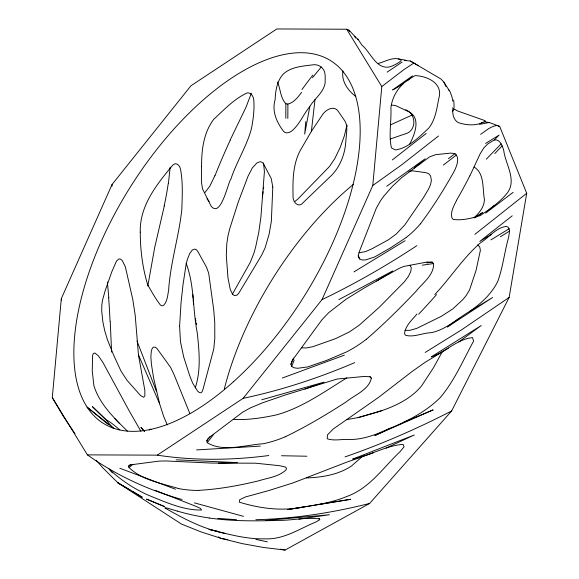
<?xml version="1.0" encoding="UTF-8"?>
<svg xmlns="http://www.w3.org/2000/svg" width="579" height="579" viewBox="0 0 579 579"><rect width="100%" height="100%" fill="white"/><g stroke="black" fill="none" stroke-linecap="round" stroke-linejoin="round"><path stroke-width="0.87" d="M285.809 118.275L285.852 103.728C280.446 98.177 280.511 89.036 277.544 82.037M301.616 92.358C297.946 97.04 294.052 102.664 287.901 104.054L287.821 118.478M452.749 109.33C452.257 114.874 454.283 122.256 460.594 123.327C469.164 125.643 477.697 125.592 485.419 121.272L485.072 120.678L457.548 110.951L452.279 107.904M112.008 186.257L112.065 184.469L190.947 85.772L276.82 28.95L346.676 29.225L348.848 30.086L358.162 39.734L357.88 39.01L361.911 45.126C370.712 52.096 375.952 69.798 389.855 66.874C393.843 65.391 397.86 63.509 401.124 60.759L400.61 59.644C393.025 56.438 385.585 61.569 378.405 63.393M369.757 376.35L371.334 378.181C368.794 390.029 354.442 395.001 346.025 402.014C326.375 414.651 306.262 426.658 285.208 436.812M263.539 162.916L264.415 171.659L260.919 216.966L258.799 232.165L255.657 247.023L253.87 253.349L250.215 262.453L232.215 294.516M305.777 121.604L304.692 134.096L309.808 106.529C314.563 98.473 323.77 92.495 325.166 82.688C325.014 77.825 326.143 71.796 322.214 68.011C320.093 65.883 317.104 64.58 314.079 64.689C303.642 66.093 291.157 66.505 283.138 74.206C276.979 81.074 275.51 90.657 275.134 99.545C271.681 111.161 276.574 121.959 283.384 131.165C285.628 134.176 289.891 132.7 292.221 130.608C299.806 124.007 303.497 114.201 309.808 106.529M75.002 433.751L63.386 416.439L52.291 397.57L61.316 298.598L112.065 184.469M52.291 397.57L87.415 454.877L157.271 455.152L243.144 398.33L322.025 299.632L372.782 185.504L381.8 86.532L346.676 29.225M170.168 167.042L168.417 183.391M311.372 131.382L322.127 115.264C325.094 110.256 333.432 104.886 337.991 110.951L345.193 121.46L346.64 125.216L346.821 130.232L345.446 145.409C343.984 156.359 339.432 167.266 331.666 175.249L303.331 202.433C298.598 208.816 292.352 201.724 293.061 195.941C292.677 180.539 292.873 164.132 300.4 150.229L311.372 131.382L314.998 99.639M346.698 127.033L346.915 125.252L344.411 135.681L340.177 147.471L334.843 158.523L329.509 166.47L297.91 198.995L294.733 201.601M262.425 196.932L263.112 191.649M263.452 189L263.684 187.241M434.786 294.566C450.498 277.898 462.874 258.154 480.208 243.035C488.857 237.687 495.885 227.706 506.393 226.375L508.08 227.156C510.692 229.986 508.919 233.974 508.623 237.281C504.483 251.879 502.956 267.288 497.708 281.546C491.491 293.994 480.961 303.714 469.583 311.437C456.99 318.812 445.7 329.914 430.95 332.73C422.511 332.903 413.558 337.723 405.358 335.183L404.533 333.403C405.568 325.528 412.125 319.84 416.96 314.035M149.491 430.088L149.823 429.184L151.466 429.488M147.819 286.055L154.709 247.421L164.32 205.921M96.23 460.312L102.693 467.694L117.783 482.734L181.502 524.089L201.21 531.956L221.489 538.463L242.283 543.63L263.51 547.488L285.092 550.05L369.634 503.433L451.634 410.967L509.129 297.447L526.709 193.277L499.67 126.374L489.255 122.495L484.022 121.749M195.224 387.937C201.152 370.14 199.205 351.294 197.294 333.012C192.597 309.982 194.595 285.505 186.163 263.322M366.341 339.236A121.728 116.133 -2.6 0 1 346.633 351.887L326.556 360.413L307.615 366.956L297.447 368.295L293.893 367.73L291.693 366.369L290.955 364.321L291.628 361.687L293.524 358.683L321.982 319.731L328.742 312.638L345.989 299.285L364.915 287.575L399.076 268.41L403.715 266.463L427.172 262.012L432.238 262.157L433.57 263.554C434.141 275.286 422.192 283.29 415.758 291.621C399.966 308.173 383.725 324.341 366.369 339.272M251.344 93.212L246.104 107.014L230.145 140.089M291.693 366.369L294.175 360.102M290.955 364.321L293.517 358.068M214.867 175.676L209.83 186.163L204.807 192.706M469.924 175.784L480.237 153.638L484.015 147.681L487.771 143.947L494.285 139.966L499.076 135.11L485.578 143.433M285.201 436.805A121.829 118.572 76.5 0 1 263.177 443.767C245.887 444.795 223.009 452.554 207.246 442.696L206.812 440.829L207.796 438.839L210.018 436.87L242.565 412.262L250.171 407.992L262.367 402.883L284.448 395.254L337.087 379.042L364.423 376.415L370.119 376.842L371.334 378.181M456.563 200.421C453.929 205.733 450.281 211.711 451.902 217.849L453.176 219.419C461.977 220.7 471.813 218.305 480.309 215.54C489.95 208.91 500.068 202.129 507.37 192.865C517.119 179.787 505.257 163.886 503.723 150.316C502.485 146.132 499.945 138.772 494.285 139.966M342.971 70.935C341.147 80.351 347.291 89.673 354.377 95.318L355.788 96.613M442.443 351.446L433.591 367.571L421.541 385.961C410.171 399.742 393.011 407.175 376.372 412.472M452.662 111.45L453.943 109.272M409.425 144.641C415.121 133.887 421.874 116.357 406.805 110.864L395.464 105.508L391.563 105.088M420.47 223.863C433.078 206.913 444.361 188.986 454.602 170.508C456.802 165.543 460.124 157.843 454.956 153.63L450.788 153.109L435.741 154.644L429.661 156.837L401.812 177.521L392.642 186.062L384.101 195.789L380.671 200.457L376.278 208.274L359.523 251.134L358.51 254.398L358.531 257.105L359.718 258.987L362.085 259.964L365.523 259.928L374.57 257.018L390.253 248.022L406.263 237.513M207.246 442.696L213.224 434.851M206.812 440.829L210.112 436.559M312.494 77.731L321.309 66.932M178.18 488.415C161.389 483.327 142.043 480.165 129.001 467.528L128.639 466.109L129.479 465.183L131.382 464.742L159.297 461.079L166.014 460.964L211.552 463.077L255.52 463.193L279.353 465.675L285.237 466.949L286.424 468.129L286.171 469.685C279.179 476.778 268.323 477.718 259.312 480.657C239.424 485.52 219.18 489.219 198.713 490.348M501.132 143.874L486.309 159.203M494.806 153.565L502.203 145.857M403.534 83.499C396.586 89.709 391.997 98.51 390.89 107.766C391.57 121.091 388.523 134.798 391.426 147.898L395.493 149.975C408.962 147.79 419.131 136.97 428.786 128.097C435.242 119.839 436.841 109.178 438.607 99.139C443.811 83.593 427.758 76.131 415.129 75.596C407.312 79.902 400.748 86.177 392.569 89.969L412.523 75.842L407.739 80.336M493.547 205.813L485.709 213.101L513.16 192.315M473.854 217.892C479.217 213.202 484.305 206.891 484.42 199.444C482.401 189.138 484.753 173.266 474.129 167.128M362.932 455.984L351.431 466.044C338.281 474.787 321.924 477.407 306.407 477.936M414.325 168.033L425.08 158.841L386.714 186.243M481.88 122.473L479.607 124.355L489.255 122.495M129.001 467.528L132.917 464.329M438.462 136.029L401.884 164.682L372.782 185.504M128.639 466.109L130.608 464.517M474.823 234.394L526.709 193.277M512.227 215.801L479.817 241.385L491.607 234.278M392.301 159.934L426.224 133.438M381.8 86.532L404.012 69.531L413.847 63.046L441.097 79.106L443.941 82.211L450.267 92.112L452.206 97.685L452.72 101.151M448.45 158.675L454.956 153.63M456.455 154.962L443.326 165.116M458.771 341.986L481.2 325.564L431.189 356.917C445.541 352.162 457.265 338.983 472.551 337.644L473.579 341.111C463.077 360.268 454.363 381.054 440.054 397.759C426.035 411.589 408.398 420.738 390.355 428.178C376.907 434.199 362.859 440.156 347.813 439.418C340.951 439.193 333.88 441.06 327.229 438.766L327.432 434.952L333.301 428.952L378.398 397.498L412.349 371.313L425.181 362.28L448.363 348.203M459.487 318.153L447.364 326.997L492.628 297.497L469.583 311.437M480.65 134.342C485.853 130.832 490.949 125.896 497.52 125.455M346.814 377.776L345.663 378.586C323.567 392.272 301.666 407.963 276.292 414.926C262.244 417.951 247.754 420.151 233.359 419.464M509.129 297.447L461.434 329.929L425.189 352.452M387.148 72.129L402.065 62.091M475.591 217.161L482.741 212.515L474.577 217.82M416.822 245.684C386.461 265.739 354.826 283.869 322.025 299.632M376.712 281.047L392.678 270.958L338.824 299.64M509.144 228.777L490.876 239.901M500.379 236.753L509.556 231.093M353.921 271.906L405.112 240.705M209.2 518.024C232.186 521.288 255.484 521.151 278.637 520.376C292.236 520.521 306.023 517.025 319.521 518.943L319.753 519.703L316.25 521.824C299.69 528.627 283.775 539.722 265.088 538.839C245.945 539.375 227.395 533.881 208.983 529.409L218.717 531.486M451.634 410.967C417.184 428.648 381.633 444.223 345.033 456.889M390.355 428.178L374.852 435.531L433.172 409.86L403.302 422.431M412.523 114.866L390.347 124.934M386.084 448.081L414.303 434.988L352.72 459.06C369.894 455.579 385.527 445.852 403.049 444.288L404.062 446.807L400.053 451.656C383.276 467.499 369.655 488.285 347.016 496.398C328.105 504.295 307.565 506.003 287.597 509.614L350.722 499.301L318.045 504.627M390.123 139.061L404.431 134.125C416.742 131.621 416.793 114.244 405.72 109.713M354.717 362.628C318.747 377.978 281.437 390.282 243.144 398.33M282.291 378.044L344.389 355.151M304.981 389.095L323.994 382.147L261.722 399.771M373.354 452.778L345.706 462.556L293.083 482.9L268.301 490.702L245.619 496.905L239.67 499.706L239.453 502.203C260.261 508.579 282.552 511.467 304.113 506.857M346.423 419.652L358.14 417.589L382.553 410.373M375.532 412.718L358.14 417.589M369.634 503.433C332.404 512.82 294.248 518.748 255.838 519.71M408.854 171.377L412.82 170.87L426.014 172.694L428.757 173.772L430.61 175.98L431.391 180.482L430.544 184.672L428.431 189.304L423.415 197.7L404.83 224.884L396.181 234.068L388.48 239.764L371.74 248.89L365.646 251.583L359.081 252.799M422.323 265.175L433.57 263.554M298.815 519.117L329.473 514.753L265.443 520.456M426.701 262.917L432.238 262.157M404.337 60.462L410.308 61.012L413.847 63.046M268.786 455.528C231.817 460.385 194.182 460.768 157.271 455.152M196.599 449.912L260.326 446.112M218.355 463.214L237.433 462.614L176.074 459.813M281.524 455.738L306.906 456.223M404.924 330.392L410.127 330.283L416.873 328.329L441.205 316.395L452.756 308.962L462.961 299.502L466.131 295.594L469.511 290.057L476.061 270.386L480.382 250.352L479.738 246.951L477.61 244.924M217.747 518.386L236.55 519.703M301.326 347.805L306.132 347.965L312.718 346.727L335.733 338.585L349.434 331.897L359.175 325.232L379.209 307.333L404.417 281.785L408.47 276.299L410.793 271.457L411.256 267.621L409.896 265.175M285.852 103.728L287.901 104.054M398.461 58.913L406.009 60.274M498.078 126.084L499.67 126.374M227.829 539.642L220.671 538.34L218.399 536.856M280.323 549.181L285.092 550.05M255.867 539.396L267.368 541.843M224.985 533.375C203.403 529.018 183.673 518.777 164.798 507.884L166.448 507.892L177.261 511.091M194.378 502.861L243.506 516.359M182.067 499.489C148.231 490.218 116.024 475.193 87.415 454.877M119.81 468.245L175.444 489.212M154.984 490.247L194.761 505.872L200.348 508.333L201.543 510.019C183.196 510.403 165.674 502.087 148.89 495.443C133.981 488.806 120.179 479.767 108.439 468.418M410.308 61.012L418.371 65.702M130.803 490.449L117.783 482.734L142.289 497.252L132.33 491.354M448.515 89.897L448.986 90.194M114.179 428.699L87.067 407.102L108.526 424.66M119.824 429.908C115.735 426.209 97.793 411.886 113.564 428.453M140.885 431.225L129.32 411.104L102.859 362.338L98.3 355.723L94.753 352.958L93.089 353.827L92.597 355.832L92.242 370.857L93.899 385.665C99.494 404.019 114.121 418.031 127.402 431.094M114.903 418.631L119.079 423.155M109.511 469.569L112.492 472.905M144.482 431.333L140.95 427.353L144.323 431.29M206.971 198.901L209.171 201.391M348.848 30.086L349.738 31.483M318.942 518.212L319.753 519.703M167.244 424.885L163.56 416.127L159.63 403.802L153.558 377.783L151.416 364.191L150.866 356.881L151.3 351.279L152.089 348.71L153.203 347.234L155.353 347.168L157.025 348.565L170.602 367.39L173.989 374.447L189.76 413.312M354.818 36.607L355.528 38.127M443.941 82.211L445.931 86.532M138.461 354.876L144.851 390.47L144.859 395.841L143.672 397.266L140.588 395.587L127.004 380.294L120.975 371.03L113.868 355.658L107.426 339.735L104.676 330.537L102.881 321.96L101.73 311.147L101.81 304.952L102.548 300.096L105.269 290.376L111.913 271.529L116.509 261.078L118.883 258.922L120.57 259.103L122.249 260.543L125.346 266.781L132.779 299.466L135.197 315.28L138.461 354.876L159.63 403.802M358.654 256.367L359.718 258.987M136.977 340.951L156.294 391.006M358.039 255.795L358.531 257.105M195.376 318.443L195.919 321.092M196.281 322.858L196.643 324.624M61.316 298.598L61.656 300.356M107.383 281.937L108.816 297.809M111.602 352.119L110.22 321.323M192.858 294.718L193.097 298.163M193.212 299.886L193.516 304.199M224.326 388.929A214.013 102.664 -57.9 0 1 353.255 184.477M214.925 175.799A373.223 132.975 -76.9 0 1 230.196 140.219M168.236 183.5A122.524 45.611 -73.3 0 1 164.147 205.95M108.642 297.787A122.524 21.365 85.2 0 1 110.039 321.121M209.207 517.988A373.332 270.588 -49.7 0 1 177.275 511.069M198.727 490.406A122.017 98.828 57.4 0 1 178.187 488.488M436.559 294.559A373.115 142.637 -38 0 1 418.646 314.209M420.412 223.834A121.72 92.162 7 0 1 406.19 237.462M469.757 175.9A372.565 90.737 -44.8 0 1 456.382 200.537M453.61 100.044A373.05 66.961 -52.9 0 1 454.016 107.81M301.999 89.521A373.462 91.764 -71 0 1 312.935 75.046M179.606 326.172L180.482 341.856L183.746 357.113L189.702 375.684L192.648 383.081L197.613 391.143L199.371 392.548L200.877 392.786L202.078 391.795L202.932 389.573L213.767 348.992L214.795 338.433L214.751 322.517L213.723 309.852L208.693 273.252L206.558 267.295L198.025 251.843L196.542 249.86L194.906 249.05L192.279 250.027L189.651 253.631L187.35 259.501L186.098 264.487L182.978 284.904L181.053 302.571L179.606 326.172M272.789 187.082L271.348 221.402L269.126 234.184L265.146 247.761L261.556 255.332L238.577 293.539L236.804 295.283L234.162 295.485L232.512 294.06L230.341 289.789L227.996 278.036L226.288 255.549L226.78 243.983L227.938 236.174L229.697 228.85L238.374 201.738L248.065 176.146L252.321 167.961L256.844 162.996L259.985 161.744L261.795 162.12L263.307 163.444L271.269 178.636L272.789 187.082M140.263 232.107C140.27 249.831 142.528 267.845 147.688 284.781C151.626 291.642 155.527 298.728 160.383 304.974C161.23 305.748 162.525 306.096 163.524 305.408C167.476 301.493 167.62 295.312 168.627 290.151C170.371 262.837 178.925 236.608 181.828 209.497C182.226 196.172 183.036 182.566 180.561 169.415C180.112 166.108 176.696 161.765 173.244 164.631C157.133 183.789 139.51 205.596 140.263 232.107M201.593 166.477L201.441 182.03L202.527 188.892L211.161 206.24C221.207 218.399 228.227 181.321 230.753 179.497C236.456 161.982 246.777 146.263 251.503 128.437C253.276 118.898 254.659 109.004 253.682 99.313C253.233 96.107 250.859 92.285 247.139 92.915C234.263 98.792 224.022 109.793 213.731 119.31C203.591 132.634 201.463 150.214 201.593 166.477M164.66 506.639L146.61 499.134L164.66 506.639M107.187 420.875L92.568 406.791L107.187 420.875M233.395 381.8A214.013 102.664 -57.9 0 0 332.085 61.606A214.013 102.664 -57.9 0 0 85.649 282.747A214.013 102.664 -57.9 0 0 233.395 381.8"/></g></svg>
